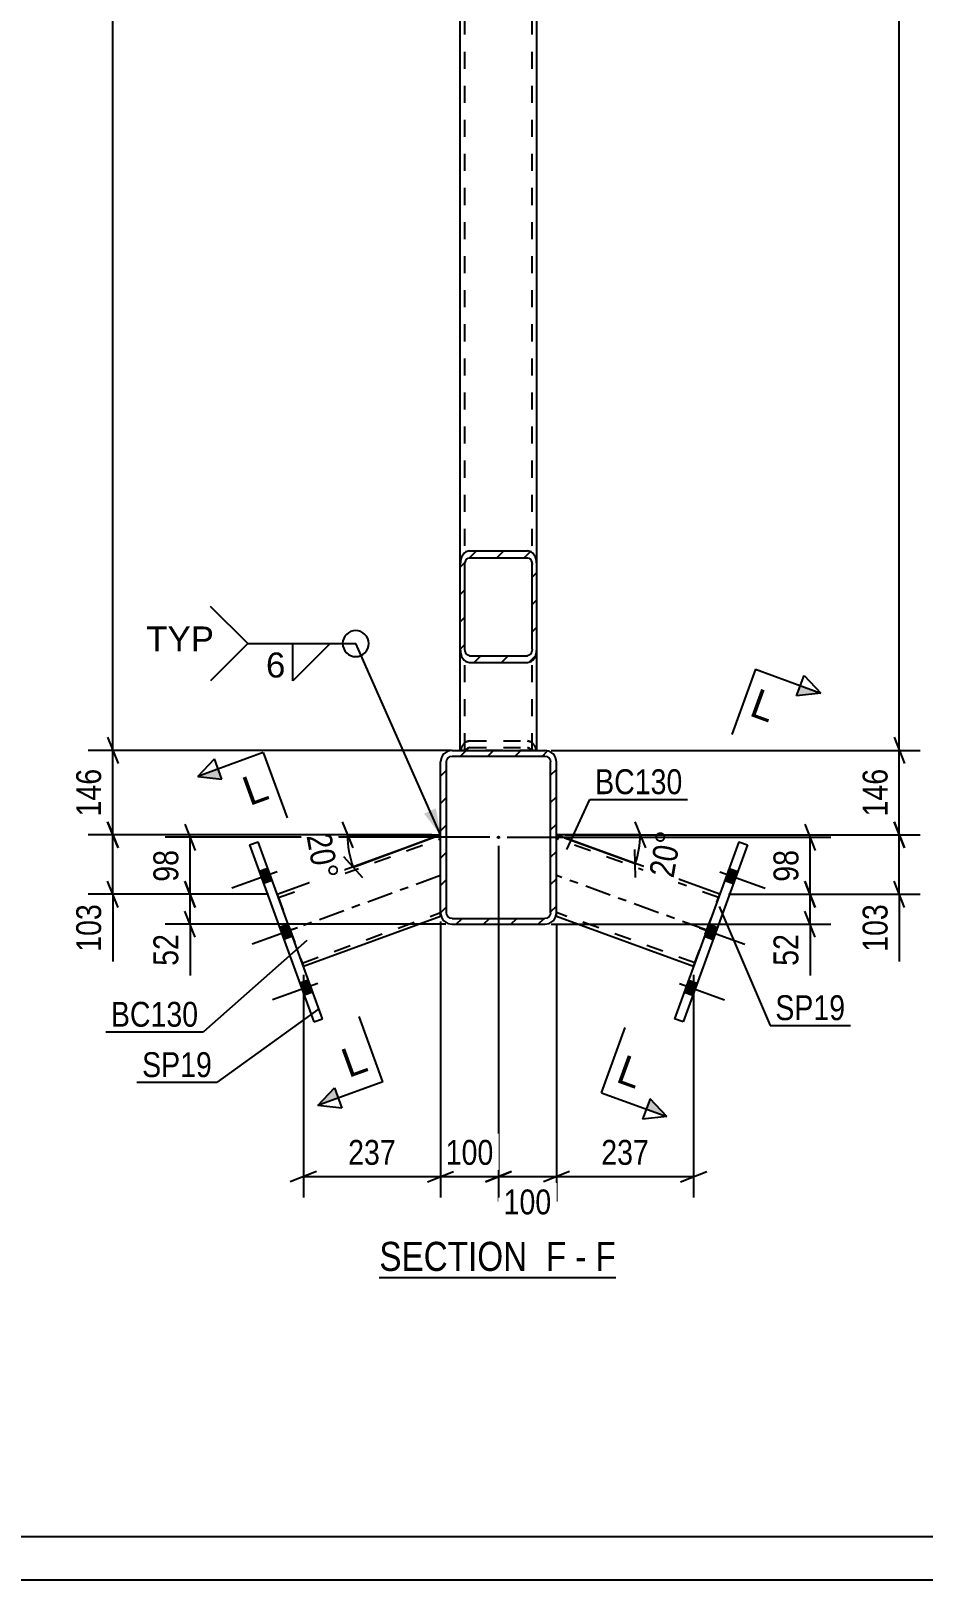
# Model space of a CAD drawing. Header units: millimetres. Extents: x -178 to 1011, y -683 to 158.
# Drawn here: x 239 to 341.6, y -683.1 to -504.9 of the extents above; entities that cross this region are included whole.
import ezdxf

# ---------------------------------------------------------------- set-up
doc = ezdxf.new("R2010")
doc.units = ezdxf.units.MM
doc.linetypes.add('DXK_LINE_DOT2', pattern=[3.9198, 1.9599, -1.9599])
doc.linetypes.add('DXK_LINE_DOT3', pattern=[5.9187, 2.979, -0.9799, 0.9799, -0.9799])
doc.styles.add('Arial', font='ARIAL.TTF', dxfattribs={"height": 0.2})
doc.styles.add('Arial Narrow', font='ARIALN.TTF', dxfattribs={"height": 0.2})

# ---------------------------------------------------------------- blocks, each defined once
blk = doc.blocks.new('Unknown-570387747-1163')
at = {"color": 5, "linetype": 'Continuous'}
for p, q in [((-172.96, -678.07), (1006.04, -678.07)), ((-177.96, -683.07), (1011.04, -683.07))]:
    blk.add_line(p, q, dxfattribs=at)
blk = doc.blocks.new('Unknown-570387747-17 - 3654')
at = {"color": 6, "linetype": 'Continuous'}
blk.add_line((279.09, -648.27), (306.3, -648.27), dxfattribs=at)
at = {"color": 0, "linetype": 'Continuous'}
for points in [[(297.2, -647.52), (297.2, -644.02), (279.09, -644.02), (279.09, -647.52)], [(300.59, -647.52), (300.59, -644.02), (298.25, -644.02), (298.25, -647.52)], [(302.91, -647.52), (302.91, -644.02), (301.64, -644.02), (301.64, -647.52)], [(306.3, -647.52), (306.3, -644.02), (303.96, -644.02), (303.96, -647.52)]]:
    blk.add_wipeout(points, dxfattribs=at)
at = {"color": 7, "linetype": 'Continuous', "style": 'Arial Narrow'}
for s, p in [('SECTION ', (279.09, -647.52)), ('F', (298.25, -647.52)), ('F', (303.96, -647.52)), ('-', (301.64, -647.52))]:
    blk.add_text(s, height=3.34, dxfattribs=at).set_placement(p)
blk = doc.blocks.new('Part-570387747-3688 - 3654')
at = {"color": 7, "linetype": 'DXK_LINE_DOT2'}
for p, q in [((288.93, -587.65), (288.93, -394.99)), ((296.67, -587.65), (296.67, -394.99)), ((288.4, -587.65), (288.4, -566.26)), ((297.2, -587.65), (297.2, -566.26)), ((288.4, -587.65), (297.2, -587.65))]:
    blk.add_line(p, q, dxfattribs=at)
at = {"color": 2, "linetype": 'Continuous'}
for p, q in [((288.4, -566.26), (288.4, -416.37)), ((297.2, -566.26), (297.2, -416.37))]:
    blk.add_line(p, q, dxfattribs=at)
blk = doc.blocks.new('Part-570387747-3695 - 3654')
at = {"color": 2, "linetype": 'Continuous'}
for p, q in [((267.34, -604.21), (286.13, -597.37)), ((270.35, -612.48), (286.13, -606.74)), ((286.13, -606.74), (286.13, -606.32))]:
    blk.add_line(p, q, dxfattribs=at)
at = {"color": 7, "linetype": 'DXK_LINE_DOT2'}
for p, q in [((267.48, -604.59), (286.13, -597.8)), ((286.13, -606.32), (286.13, -597.37)), ((267.34, -604.21), (270.35, -612.48)), ((270.21, -612.11), (286.13, -606.31))]:
    blk.add_line(p, q, dxfattribs=at)
at = {"color": 7, "linetype": 'DXK_LINE_DOT3'}
blk.add_line((286.13, -602.05), (268.85, -608.35), dxfattribs=at)
blk = doc.blocks.new('Part-570387747-3702 - 3654')
at = {"color": 7, "linetype": 'DXK_LINE_DOT2'}
for p, q in [((288.4, -587.65), (288.4, -570.11)), ((288.93, -587.65), (288.93, -570.11)), ((296.67, -587.65), (296.67, -570.11)), ((297.2, -587.65), (297.2, -570.11)), ((288.4, -587.65), (297.2, -587.65)), ((288.48, -587.51), (288.46, -587.65)), ((289.05, -587.65), (289.09, -587.56)), ((289.47, -586.55), (289.06, -586.67)), ((289.09, -587.56), (289.26, -587.39)), ((289.26, -587.39), (289.47, -587.33)), ((289.47, -586.55), (296.13, -586.55)), ((289.47, -587.33), (296.13, -587.33)), ((296.51, -586.66), (296.13, -586.55)), ((296.13, -587.33), (296.34, -587.39)), ((296.34, -587.39), (296.51, -587.56)), ((296.54, -586.67), (296.51, -586.66)), ((296.51, -587.56), (296.56, -587.65)), ((297.14, -587.65), (297.12, -587.51))]:
    blk.add_line(p, q, dxfattribs=at)
for centre, start, end in [((289.86, -587.84), 124.4664, 166.7051), ((295.74, -587.84), 13.2949, 55.5336)]:
    blk.add_arc(centre, 1.42, start, end, dxfattribs=at)
blk = doc.blocks.new('Part-570387747-3717 - 3654')
at = {"linetype": 'Continuous'}
h = blk.add_hatch(dxfattribs=at)
h.set_pattern_fill('', scale=0.7, style=0, pattern_type=0)
h.set_pattern_definition([(45, (288.4012, -575.9952), (-1.57154, 1.57154), [])])
h.paths.add_polyline_path([(288.4, -566.26), (288.4, -576), (288.48, -576.59), (288.71, -577.1), (289.06, -577.43), (289.47, -577.55), (296.13, -577.55), (296.54, -577.43), (296.89, -577.1), (297.12, -576.59), (297.2, -576), (297.2, -566.26), (297.12, -565.67), (296.89, -565.16), (296.54, -564.83), (296.13, -564.71), (289.47, -564.71), (289.06, -564.83), (288.71, -565.16), (288.48, -565.67)])
h.paths.add_polyline_path([(289.09, -565.71), (289.26, -565.54), (289.47, -565.49), (296.13, -565.49), (296.34, -565.54), (296.51, -565.71), (296.63, -565.97), (296.67, -566.26), (296.67, -576), (296.63, -576.29), (296.51, -576.55), (296.34, -576.71), (296.13, -576.77), (289.47, -576.77), (289.26, -576.71), (289.09, -576.55), (288.98, -576.29), (288.93, -576), (288.93, -566.26), (288.98, -565.97)])
at = {"color": 2, "linetype": 'Continuous'}
for p, q in [((289.47, -564.71), (289.06, -564.83)), ((289.47, -564.71), (296.13, -564.71)), ((296.54, -564.83), (296.13, -564.71)), ((288.48, -565.67), (288.4, -566.26)), ((288.4, -576), (288.4, -566.26)), ((288.93, -566.26), (288.98, -565.97)), ((288.93, -576), (288.93, -566.26)), ((289.26, -565.54), (289.47, -565.49)), ((289.47, -565.49), (296.13, -565.49)), ((296.13, -565.49), (296.34, -565.54)), ((296.63, -565.97), (296.67, -566.26)), ((296.67, -576), (296.67, -566.26)), ((297.2, -566.26), (297.12, -565.67)), ((297.2, -576), (297.2, -566.26)), ((288.4, -587.65), (288.4, -576)), ((288.4, -576), (288.48, -576.59)), ((288.98, -576.29), (288.93, -576)), ((289.47, -576.77), (289.26, -576.71)), ((289.47, -576.77), (296.13, -576.77)), ((296.34, -576.71), (296.13, -576.77)), ((296.67, -576), (296.63, -576.29)), ((297.12, -576.59), (297.2, -576)), ((297.2, -587.65), (297.2, -576)), ((289.06, -577.43), (289.47, -577.55)), ((289.47, -577.55), (296.13, -577.55)), ((296.13, -577.55), (296.54, -577.43))]:
    blk.add_line(p, q, dxfattribs=at)
at = {"color": 7, "linetype": 'DXK_LINE_DOT2'}
for p, q in [((288.4, -576), (288.4, -566.26)), ((288.93, -587.65), (288.93, -566.26)), ((296.67, -587.65), (296.67, -566.26)), ((297.2, -576), (297.2, -566.26)), ((297.2, -587.65), (288.4, -587.65)), ((288.46, -587.65), (288.48, -587.51)), ((289.05, -587.65), (289.06, -587.63)), ((289.06, -586.67), (289.47, -586.55)), ((289.06, -587.63), (289.09, -587.56)), ((289.26, -587.39), (289.09, -587.56)), ((289.47, -587.33), (289.26, -587.39)), ((289.47, -586.55), (296.13, -586.55)), ((289.47, -587.33), (296.13, -587.33)), ((296.13, -586.55), (296.54, -586.67)), ((296.34, -587.39), (296.13, -587.33)), ((296.51, -587.56), (296.34, -587.39)), ((296.56, -587.65), (296.51, -587.56)), ((297.12, -587.51), (297.14, -587.65))]:
    blk.add_line(p, q, dxfattribs=at)
at = {"color": 2, "linetype": 'Continuous'}
for centre, radius, start, end in [((289.86, -565.99), 1.42, 124.4664, 166.7051), ((289.66, -566.13), 0.709, 124.4664, 166.7051), ((295.94, -566.13), 0.709, 13.2949, 55.5336), ((295.74, -565.99), 1.42, 13.2949, 55.5336), ((289.86, -576.27), 1.42, 193.2949, 235.5336), ((289.66, -576.13), 0.709, 193.2949, 235.5336), ((295.94, -576.13), 0.709, 304.4664, 346.7051), ((295.74, -576.27), 1.42, 304.4664, 346.7051)]:
    blk.add_arc(centre, radius, start, end, dxfattribs=at)
at = {"color": 7, "linetype": 'DXK_LINE_DOT2'}
for centre, start, end in [((289.86, -587.84), 124.4664, 166.7051), ((295.74, -587.84), 13.2949, 55.5336)]:
    blk.add_arc(centre, 1.42, start, end, dxfattribs=at)
blk = doc.blocks.new('Part-570387747-3753 - 3654')
at = {"color": 2, "linetype": 'Continuous'}
for p, q in [((264.14, -598.53), (265.14, -598.17)), ((264.14, -598.53), (271.55, -618.89)), ((272.55, -618.53), (265.14, -598.17)), ((271.55, -618.89), (272.55, -618.53))]:
    blk.add_line(p, q, dxfattribs=at)
blk = doc.blocks.new('Bolt-570387747-3754 - 3654')
at = {"linetype": 'Continuous'}
for points in [[(266.76, -602.61), (266.26, -601.24), (265.26, -601.6), (265.76, -602.98)], [(266.76, -602.61), (266.26, -601.24), (265.26, -601.6), (265.76, -602.98)], [(266.76, -602.61), (266.26, -601.24), (265.26, -601.6), (265.76, -602.98)], [(269.1, -609.04), (268.59, -607.66), (267.59, -608.02), (268.09, -609.4)], [(269.1, -609.04), (268.59, -607.66), (267.59, -608.02), (268.09, -609.4)], [(271.43, -615.46), (270.93, -614.08), (269.93, -614.44), (270.43, -615.82)], [(271.43, -615.46), (270.93, -614.08), (269.93, -614.44), (270.43, -615.82)], [(271.43, -615.46), (270.93, -614.08), (269.93, -614.44), (270.43, -615.82)]]:
    blk.add_hatch(color=1, dxfattribs=at).paths.add_polyline_path(points)
at = {"color": 1, "linetype": 'Continuous'}
for p, q in [((267.32, -601.63), (262.12, -603.52)), ((267.32, -601.63), (262.12, -603.52)), ((267.32, -601.63), (262.12, -603.52)), ((266.26, -601.24), (265.26, -601.6)), ((266.26, -601.24), (265.26, -601.6)), ((266.26, -601.24), (265.26, -601.6)), ((266.76, -602.61), (265.76, -602.98)), ((266.76, -602.61), (265.76, -602.98)), ((266.76, -602.61), (265.76, -602.98)), ((269.66, -608.05), (264.46, -609.94)), ((269.66, -608.05), (264.46, -609.94)), ((268.59, -607.66), (267.59, -608.02)), ((268.59, -607.66), (267.59, -608.02)), ((269.1, -609.04), (268.09, -609.4)), ((269.1, -609.04), (268.09, -609.4)), ((272, -614.47), (266.8, -616.36)), ((272, -614.47), (266.8, -616.36)), ((272, -614.47), (266.8, -616.36)), ((270.93, -614.08), (269.93, -614.44)), ((270.93, -614.08), (269.93, -614.44)), ((270.93, -614.08), (269.93, -614.44)), ((271.43, -615.46), (270.43, -615.82)), ((271.43, -615.46), (270.43, -615.82)), ((271.43, -615.46), (270.43, -615.82))]:
    blk.add_line(p, q, dxfattribs=at)
blk = doc.blocks.new('Part-570387747-3762 - 3654')
at = {"color": 2, "linetype": 'Continuous'}
for p, q in [((320.46, -598.17), (313.05, -618.53)), ((321.46, -598.53), (314.05, -618.89)), ((320.46, -598.17), (321.46, -598.53)), ((314.05, -618.89), (313.05, -618.53))]:
    blk.add_line(p, q, dxfattribs=at)
blk = doc.blocks.new('Bolt-570387747-3880 - 3654')
at = {"linetype": 'Continuous'}
for points in [[(319.34, -601.24), (318.84, -602.61), (319.85, -602.98), (320.35, -601.6)], [(319.34, -601.24), (318.84, -602.61), (319.85, -602.98), (320.35, -601.6)], [(319.34, -601.24), (318.84, -602.61), (319.85, -602.98), (320.35, -601.6)], [(317.01, -607.66), (316.51, -609.03), (317.51, -609.4), (318.01, -608.02)], [(317.01, -607.66), (316.51, -609.03), (317.51, -609.4), (318.01, -608.02)], [(314.67, -614.08), (314.17, -615.46), (315.17, -615.82), (315.67, -614.44)], [(314.67, -614.08), (314.17, -615.46), (315.17, -615.82), (315.67, -614.44)], [(314.67, -614.08), (314.17, -615.46), (315.17, -615.82), (315.67, -614.44)]]:
    blk.add_hatch(color=1, dxfattribs=at).paths.add_polyline_path(points)
at = {"color": 1, "linetype": 'Continuous'}
for p, q in [((318.28, -601.63), (323.48, -603.52)), ((318.28, -601.63), (323.48, -603.52)), ((318.28, -601.63), (323.48, -603.52)), ((319.34, -601.24), (320.35, -601.6)), ((319.34, -601.24), (320.35, -601.6)), ((319.34, -601.24), (320.35, -601.6)), ((318.84, -602.61), (319.85, -602.98)), ((318.84, -602.61), (319.85, -602.98)), ((318.84, -602.61), (319.85, -602.98)), ((315.94, -608.05), (321.14, -609.94)), ((315.94, -608.05), (321.14, -609.94)), ((316.51, -609.03), (317.51, -609.4)), ((316.51, -609.03), (317.51, -609.4)), ((317.01, -607.66), (318.01, -608.02)), ((317.01, -607.66), (318.01, -608.02)), ((313.61, -614.47), (318.8, -616.36)), ((313.61, -614.47), (318.8, -616.36)), ((313.61, -614.47), (318.8, -616.36)), ((314.67, -614.08), (315.67, -614.44)), ((314.67, -614.08), (315.67, -614.44)), ((314.67, -614.08), (315.67, -614.44)), ((314.17, -615.46), (315.17, -615.82)), ((314.17, -615.46), (315.17, -615.82)), ((314.17, -615.46), (315.17, -615.82))]:
    blk.add_line(p, q, dxfattribs=at)
blk = doc.blocks.new('Part-570387747-3772 - 3654')
at = {"color": 2, "linetype": 'Continuous'}
for p, q in [((318.26, -604.21), (299.47, -597.37)), ((299.47, -606.67), (299.47, -606.32)), ((299.47, -606.67), (299.47, -606.74)), ((299.47, -606.74), (315.25, -612.48))]:
    blk.add_line(p, q, dxfattribs=at)
at = {"color": 7, "linetype": 'DXK_LINE_DOT2'}
for p, q in [((299.47, -597.44), (299.47, -597.37)), ((299.47, -606.32), (299.47, -597.37)), ((318.12, -604.59), (299.47, -597.8)), ((315.25, -612.48), (318.26, -604.21)), ((315.39, -612.1), (299.47, -606.31))]:
    blk.add_line(p, q, dxfattribs=at)
at = {"color": 7, "linetype": 'DXK_LINE_DOT3'}
blk.add_line((316.76, -608.35), (299.47, -602.05), dxfattribs=at)
blk = doc.blocks.new('Part-570387747-3852 - 3654')
at = {"linetype": 'Continuous'}
h = blk.add_hatch(dxfattribs=at)
h.set_pattern_fill('', scale=0.7, style=0, pattern_type=0)
h.set_pattern_definition([(45, (286.1345, -606.3191), (-1.57154, 1.57154), [])])
h.paths.add_polyline_path([(286.13, -588.99), (286.13, -606.32), (286.24, -606.83), (286.53, -607.26), (286.96, -607.55), (287.47, -607.65), (298.13, -607.65), (298.64, -607.55), (299.08, -607.26), (299.37, -606.83), (299.47, -606.32), (299.47, -588.99), (299.37, -588.48), (299.08, -588.04), (298.64, -587.75), (298.13, -587.65), (287.47, -587.65), (286.96, -587.75), (286.53, -588.04), (286.24, -588.48)])
h.paths.add_polyline_path([(287, -588.51), (287.21, -588.37), (287.47, -588.32), (298.13, -588.32), (298.39, -588.37), (298.61, -588.51), (298.75, -588.73), (298.8, -588.99), (298.8, -606.32), (298.75, -606.57), (298.61, -606.79), (298.39, -606.94), (298.13, -606.99), (287.47, -606.99), (287.21, -606.94), (287, -606.79), (286.85, -606.57), (286.8, -606.32), (286.8, -588.99), (286.85, -588.73)])
blk.add_hatch(color=30, dxfattribs=at).paths.add_polyline_path([(292.8, -597.75, -1), (292.8, -597.55, -1)])
at = {"color": 2, "linetype": 'Continuous'}
for p, q in [((287.47, -587.65), (286.96, -587.75)), ((287.47, -587.65), (298.13, -587.65)), ((298.64, -587.75), (298.13, -587.65)), ((286.24, -588.48), (286.13, -588.99)), ((286.13, -606.32), (286.13, -588.99)), ((286.8, -588.99), (286.85, -588.73)), ((286.8, -606.32), (286.8, -588.99)), ((287.21, -588.37), (287.47, -588.32)), ((287.47, -588.32), (298.13, -588.32)), ((298.13, -588.32), (298.39, -588.37)), ((298.75, -588.73), (298.8, -588.99)), ((298.8, -606.32), (298.8, -588.99)), ((299.47, -588.99), (299.37, -588.48)), ((299.47, -606.32), (299.47, -588.99)), ((286.13, -606.32), (286.24, -606.83)), ((286.85, -606.57), (286.8, -606.32)), ((287.47, -606.99), (287.21, -606.94)), ((287.47, -606.99), (298.13, -606.99)), ((298.39, -606.94), (298.13, -606.99)), ((298.8, -606.32), (298.75, -606.57)), ((299.37, -606.83), (299.47, -606.32)), ((286.96, -607.55), (287.47, -607.65)), ((287.47, -607.65), (298.13, -607.65)), ((298.13, -607.65), (298.64, -607.55))]:
    blk.add_line(p, q, dxfattribs=at)
at = {"color": 7, "linetype": 'DXK_LINE_DOT3'}
blk.add_line((292.8, -597.65), (292.8, -597.65), dxfattribs=at)
at = {"color": 30, "linetype": 'DXK_LINE_DOT3'}
blk.add_line((292.8, -597.65), (292.8, -597.65), dxfattribs=at)
at = {"color": 30, "linetype": 'Continuous'}
blk.add_circle((292.8, -597.65), 0.1, dxfattribs=at)
at = {"color": 2, "linetype": 'Continuous'}
for centre, radius, start, end in [((287.47, -588.99), 1.33, 112.5, 157.5), ((298.13, -588.99), 1.33, 22.5, 67.5), ((287.47, -588.99), 0.667, 112.5, 157.5), ((298.13, -588.99), 0.667, 22.5, 67.5), ((287.47, -606.32), 1.33, 202.5, 247.5), ((287.47, -606.32), 0.667, 202.5, 247.5), ((298.13, -606.32), 0.667, 292.5, 337.5), ((298.13, -606.32), 1.33, 292.5, 337.5)]:
    blk.add_arc(centre, radius, start, end, dxfattribs=at)
blk = doc.blocks.new('AngleDimension-570387747-4385 - 3654')
at = {"color": 7, "linetype": 'Continuous'}
for p, q in [((308.5, -595.87), (309.7, -598.87)), ((309.1, -597.37), (299.47, -597.37)), ((308.52, -600.67), (299.47, -597.37)), ((300.41, -597.71), (308.52, -600.67)), ((308.57, -602.28), (308.47, -599.05))]:
    blk.add_line(p, q, dxfattribs=at)
blk.add_arc((299.47, -597.37), 9.64, 340, 360, dxfattribs=at)
at = {"color": 0}
blk.add_wipeout([(314.54, -596.75), (310.4, -596.02), (309.28, -602.38), (313.42, -603.11)], dxfattribs=at)
at = {"color": 3, "style": 'Arial Narrow'}
blk.add_text('20°', height=2.863, rotation=80.0021, dxfattribs=at).set_placement((312.93, -602.41))
blk = doc.blocks.new('StraightDimension-570387747-17754 - 3654')
at = {"color": 7, "linetype": 'Continuous'}
for p, q in [((256.71, -602.71), (257.91, -605.71)), ((266.34, -604.21), (254.46, -604.21)), ((257.31, -607.65), (257.31, -604.21)), ((257.91, -609.15), (256.71, -606.15)), ((286.73, -607.65), (254.46, -607.65))]:
    blk.add_line(p, q, dxfattribs=at)
at = {"color": 0}
blk.add_wipeout([(256.56, -608.18), (252.36, -608.18), (252.36, -613.03), (256.56, -613.03)], dxfattribs=at)
at = {"color": 7, "linetype": 'Continuous'}
blk.add_line((257.31, -607.65), (257.31, -613.56), dxfattribs=at)
blk.add_line((257.31, -607.65), (257.31, -613.56), dxfattribs=at)
at = {"color": 3, "style": 'Arial Narrow'}
blk.add_text('52', height=2.863, rotation=90.0002, dxfattribs=at).set_placement((255.96, -612.43))
blk = doc.blocks.new('StraightDimension-570387747-17753 - 3654')
at = {"color": 7, "linetype": 'Continuous'}
for p, q in [((256.71, -596.15), (257.91, -599.15)), ((291.8, -597.65), (254.46, -597.65)), ((257.31, -604.21), (257.31, -597.65)), ((257.91, -605.71), (256.71, -602.71)), ((266.34, -604.21), (254.46, -604.21))]:
    blk.add_line(p, q, dxfattribs=at)
at = {"color": 0}
blk.add_wipeout([(256.56, -598.5), (252.36, -598.5), (252.36, -603.36), (256.56, -603.36)], dxfattribs=at)
at = {"color": 3, "style": 'Arial Narrow'}
blk.add_text('98', height=2.863, rotation=90.0002, dxfattribs=at).set_placement((255.96, -602.76))
blk = doc.blocks.new('StraightDimension-570387747-17793 - 3654')
at = {"color": 7, "linetype": 'Continuous'}
for p, q in [((328.05, -596.15), (329.25, -599.15)), ((293.8, -597.65), (331.05, -597.65)), ((328.65, -604.21), (328.65, -597.65)), ((329.25, -605.71), (328.05, -602.71)), ((319.26, -604.21), (331.05, -604.21))]:
    blk.add_line(p, q, dxfattribs=at)
at = {"color": 0}
blk.add_wipeout([(327.9, -598.5), (323.7, -598.5), (323.7, -603.36), (327.9, -603.36)], dxfattribs=at)
at = {"color": 3, "style": 'Arial Narrow'}
blk.add_text('98', height=2.863, rotation=90.0002, dxfattribs=at).set_placement((327.3, -602.76))
blk = doc.blocks.new('AngleDimension-570387747-4253 - 3654')
at = {"color": 7, "linetype": 'Continuous'}
for p, q in [((274.83, -595.87), (276.03, -598.87)), ((275.43, -597.37), (286.13, -597.37)), ((276.1, -601.1), (286.13, -597.37)), ((285.2, -597.72), (276.1, -601.1)), ((277.19, -602.3), (275.01, -599.91))]:
    blk.add_line(p, q, dxfattribs=at)
blk.add_arc((286.13, -597.37), 10.71, 180, 200.4099, dxfattribs=at)
at = {"color": 0}
blk.add_wipeout([(271.15, -603.35), (275.28, -602.61), (274.14, -596.25), (270.01, -596.99)], dxfattribs=at)
at = {"color": 3, "style": 'Arial Narrow'}
blk.add_text('20°', height=2.863, rotation=-79.7958, dxfattribs=at).set_placement((270.7, -597.48))
blk = doc.blocks.new('StraightDimension-570387747-17794 - 3654')
at = {"color": 7, "linetype": 'Continuous'}
for p, q in [((328.05, -602.71), (329.25, -605.71)), ((319.26, -604.21), (331.05, -604.21)), ((328.65, -607.65), (328.65, -604.21)), ((329.25, -609.15), (328.05, -606.15)), ((298.87, -607.65), (331.05, -607.65))]:
    blk.add_line(p, q, dxfattribs=at)
at = {"color": 0}
blk.add_wipeout([(327.9, -608.18), (323.7, -608.18), (323.7, -613.03), (327.9, -613.03)], dxfattribs=at)
at = {"color": 7, "linetype": 'Continuous'}
blk.add_line((328.65, -607.65), (328.65, -613.56), dxfattribs=at)
blk.add_line((328.65, -607.65), (328.65, -613.56), dxfattribs=at)
at = {"color": 3, "style": 'Arial Narrow'}
blk.add_text('52', height=2.863, rotation=90.0002, dxfattribs=at).set_placement((327.3, -612.43))
blk = doc.blocks.new('StraightDimension-570387747-17910 - 3654')
at = {"color": 7, "linetype": 'Continuous'}
for p, q in [((248.43, -587.65), (248.43, -375.28)), ((287.4, -587.65), (245.58, -587.65)), ((247.83, -586.15), (249.03, -589.15))]:
    blk.add_line(p, q, dxfattribs=at)
blk = doc.blocks.new('StraightDimension-570387747-17911 - 3654')
at = {"color": 7, "linetype": 'Continuous'}
for p, q in [((287.4, -587.65), (245.58, -587.65)), ((247.83, -586.15), (249.03, -589.15)), ((248.43, -597.37), (248.43, -587.65)), ((249.03, -598.87), (247.83, -595.87)), ((285.13, -597.37), (245.58, -597.37))]:
    blk.add_line(p, q, dxfattribs=at)
at = {"color": 0}
blk.add_wipeout([(247.68, -589.17), (243.48, -589.17), (243.48, -595.85), (247.68, -595.85)], dxfattribs=at)
at = {"color": 3, "style": 'Arial Narrow'}
blk.add_text('146', height=2.863, rotation=90.0002, dxfattribs=at).set_placement((247.08, -595.25))
blk = doc.blocks.new('StraightDimension-570387747-17912 - 3654')
at = {"color": 7, "linetype": 'Continuous'}
for p, q in [((247.83, -595.87), (249.03, -598.87)), ((285.13, -597.37), (245.58, -597.37)), ((248.43, -604.21), (248.43, -597.37)), ((249.03, -605.71), (247.83, -602.71)), ((266.34, -604.21), (245.58, -604.21))]:
    blk.add_line(p, q, dxfattribs=at)
at = {"color": 0}
blk.add_wipeout([(247.68, -604.74), (243.48, -604.74), (243.48, -611.42), (247.68, -611.42)], dxfattribs=at)
at = {"color": 7, "linetype": 'Continuous'}
blk.add_line((248.43, -604.21), (248.43, -611.95), dxfattribs=at)
blk.add_line((248.43, -604.21), (248.43, -611.95), dxfattribs=at)
at = {"color": 3, "style": 'Arial Narrow'}
blk.add_text('103', height=2.863, rotation=90.0002, dxfattribs=at).set_placement((247.08, -610.82))
blk = doc.blocks.new('StraightDimension-570387747-17953 - 3654')
at = {"color": 7, "linetype": 'Continuous'}
for p, q in [((338.91, -587.65), (338.91, -375.28)), ((298.87, -587.65), (341.31, -587.65)), ((338.31, -586.15), (339.51, -589.15))]:
    blk.add_line(p, q, dxfattribs=at)
blk = doc.blocks.new('StraightDimension-570387747-17954 - 3654')
at = {"color": 7, "linetype": 'Continuous'}
for p, q in [((298.87, -587.65), (341.31, -587.65)), ((338.31, -586.15), (339.51, -589.15)), ((338.91, -597.37), (338.91, -587.65)), ((339.51, -598.87), (338.31, -595.87)), ((300.47, -597.37), (341.31, -597.37))]:
    blk.add_line(p, q, dxfattribs=at)
at = {"color": 0}
blk.add_wipeout([(338.16, -589.17), (333.96, -589.17), (333.96, -595.85), (338.16, -595.85)], dxfattribs=at)
at = {"color": 3, "style": 'Arial Narrow'}
blk.add_text('146', height=2.863, rotation=90.0002, dxfattribs=at).set_placement((337.56, -595.25))
blk = doc.blocks.new('StraightDimension-570387747-17955 - 3654')
at = {"color": 7, "linetype": 'Continuous'}
for p, q in [((338.31, -595.87), (339.51, -598.87)), ((300.47, -597.37), (341.31, -597.37)), ((338.91, -604.21), (338.91, -597.37)), ((339.51, -605.71), (338.31, -602.71)), ((319.26, -604.21), (341.31, -604.21))]:
    blk.add_line(p, q, dxfattribs=at)
at = {"color": 0}
blk.add_wipeout([(338.16, -604.74), (333.96, -604.74), (333.96, -611.42), (338.16, -611.42)], dxfattribs=at)
at = {"color": 7, "linetype": 'Continuous'}
blk.add_line((338.91, -604.21), (338.91, -611.95), dxfattribs=at)
blk.add_line((338.91, -604.21), (338.91, -611.95), dxfattribs=at)
at = {"color": 3, "style": 'Arial Narrow'}
blk.add_text('103', height=2.863, rotation=90.0002, dxfattribs=at).set_placement((337.56, -610.82))
blk = doc.blocks.new('StraightDimension-570387747-20872 - 3654')
at = {"color": 7, "linetype": 'Continuous'}
for p, q in [((299.47, -607.74), (299.47, -639.07)), ((315.25, -613.48), (315.25, -639.07)), ((300.97, -636.07), (297.97, -637.27)), ((299.47, -636.67), (315.25, -636.67)), ((313.75, -637.27), (316.75, -636.07))]:
    blk.add_line(p, q, dxfattribs=at)
at = {"color": 0}
blk.add_wipeout([(310.7, -635.92), (310.7, -631.72), (304.02, -631.72), (304.02, -635.92)], dxfattribs=at)
at = {"color": 3, "style": 'Arial Narrow'}
blk.add_text('237', height=2.863, dxfattribs=at).set_placement((304.62, -635.32))
blk = doc.blocks.new('StraightDimension-570387747-20873 - 3654')
at = {"color": 7, "linetype": 'Continuous'}
for p, q in [((292.8, -598.65), (292.8, -639.52)), ((299.47, -607.74), (299.47, -639.52)), ((291.3, -637.27), (294.3, -636.07)), ((292.8, -636.67), (299.47, -636.67)), ((300.97, -636.07), (297.97, -637.27))]:
    blk.add_line(p, q, dxfattribs=at)
at = {"color": 0}
blk.add_wipeout([(299.48, -641.62), (299.48, -637.42), (292.79, -637.42), (292.79, -641.62)], dxfattribs=at)
at = {"color": 3, "style": 'Arial Narrow'}
blk.add_text('100', height=2.863, dxfattribs=at).set_placement((293.39, -641.02))
blk = doc.blocks.new('StraightDimension-570387747-20874 - 3654')
at = {"color": 7, "linetype": 'Continuous'}
for p, q in [((292.8, -598.65), (292.8, -639.07)), ((286.13, -607.32), (286.13, -639.07)), ((284.63, -637.27), (287.63, -636.07)), ((286.13, -636.67), (292.8, -636.67)), ((294.3, -636.07), (291.3, -637.27))]:
    blk.add_line(p, q, dxfattribs=at)
at = {"color": 0}
blk.add_wipeout([(292.81, -635.92), (292.81, -631.72), (286.13, -631.72), (286.13, -635.92)], dxfattribs=at)
at = {"color": 3, "style": 'Arial Narrow'}
blk.add_text('100', height=2.863, dxfattribs=at).set_placement((286.73, -635.32))
blk = doc.blocks.new('StraightDimension-570387747-20875 - 3654')
at = {"color": 7, "linetype": 'Continuous'}
for p, q in [((286.13, -607.32), (286.13, -639.07)), ((270.35, -613.48), (270.35, -639.07)), ((271.85, -636.07), (268.85, -637.27)), ((270.35, -636.67), (286.13, -636.67)), ((284.63, -637.27), (287.63, -636.07))]:
    blk.add_line(p, q, dxfattribs=at)
at = {"color": 0}
blk.add_wipeout([(281.58, -635.92), (281.58, -631.72), (274.9, -631.72), (274.9, -635.92)], dxfattribs=at)
at = {"color": 3, "style": 'Arial Narrow'}
blk.add_text('237', height=2.863, dxfattribs=at).set_placement((275.5, -635.32))
blk = doc.blocks.new('SectionMark-570387747-4402 - 3654')
at = {"linetype": 'Continuous'}
for points in [[(327.1, -581.38), (327.53, -580.2), (329.88, -581.06)], [(309.8, -628.91), (310.23, -627.73), (312.15, -629.76)]]:
    blk.add_hatch(color=6, dxfattribs=at).paths.add_polyline_path(points)
at = {"color": 6, "linetype": 'Continuous'}
for p, q in [((327.1, -581.38), (327.96, -579.03)), ((327.96, -579.03), (329.88, -581.06)), ((329.88, -581.06), (327.1, -581.38)), ((310.23, -627.73), (309.38, -630.08)), ((312.15, -629.76), (310.23, -627.73)), ((312.15, -629.76), (309.38, -630.08))]:
    blk.add_line(p, q, dxfattribs=at)
at = {"color": 0, "linetype": 'Continuous'}
for points in [[(323.95, -584.48), (325.14, -581.2), (322.71, -580.31), (321.51, -583.6)], [(308.61, -626.61), (309.81, -623.32), (307.37, -622.44), (306.17, -625.73)]]:
    blk.add_wipeout(points, dxfattribs=at)
at = {"color": 6, "linetype": 'Continuous'}
for p, q in [((322.36, -578.32), (319.63, -585.84)), ((322.36, -578.32), (329.88, -581.06)), ((304.64, -627.03), (307.37, -619.51)), ((304.64, -627.03), (312.15, -629.76))]:
    blk.add_line(p, q, dxfattribs=at)
at = {"color": 3, "linetype": 'Continuous', "style": 'Arial'}
for p in [(321.51, -583.6), (306.17, -625.73)]:
    blk.add_text('L', height=3.34, rotation=-20.002, dxfattribs=at).set_placement(p)
blk = doc.blocks.new('Mark-570387747-3691 - 3654')
at = {"color": 0}
blk.add_wipeout([(258.26, -619.44), (258.26, -616.44), (248.21, -616.44), (248.21, -619.44)], dxfattribs=at)
blk.add_wipeout([(258.26, -619.44), (258.26, -616.44), (248.21, -616.44), (248.21, -619.44)], dxfattribs=at)
at = {"color": 30, "linetype": 'Continuous'}
for p in [(270.74, -609.52), (247.61, -620.04)]:
    blk.add_line(p, (258.86, -620.04), dxfattribs=at)
at = {"color": 3, "style": 'Arial Narrow'}
blk.add_text('BC130', height=2.863, dxfattribs=at).set_placement((248.21, -619.44))
blk = doc.blocks.new('Mark-570387747-3749 - 3654')
at = {"color": 0}
blk.add_wipeout([(259.84, -625.23), (259.84, -622.23), (251.8, -622.23), (251.8, -625.23)], dxfattribs=at)
blk.add_wipeout([(259.84, -625.23), (259.84, -622.23), (251.8, -622.23), (251.8, -625.23)], dxfattribs=at)
at = {"color": 30, "linetype": 'Continuous'}
for p in [(272.13, -617.36), (251.2, -625.83)]:
    blk.add_line(p, (260.44, -625.83), dxfattribs=at)
at = {"color": 3, "style": 'Arial Narrow'}
blk.add_text('SP19', height=2.863, dxfattribs=at).set_placement((251.8, -625.23))
blk = doc.blocks.new('Mark-570387747-3758 - 3654')
at = {"color": 0}
blk.add_wipeout([(332.69, -618.68), (332.69, -615.68), (324.65, -615.68), (324.65, -618.68)], dxfattribs=at)
blk.add_wipeout([(332.69, -618.68), (332.69, -615.68), (324.65, -615.68), (324.65, -618.68)], dxfattribs=at)
at = {"color": 30, "linetype": 'Continuous'}
for p, q in [((318.18, -605.6), (324.05, -619.28)), ((324.05, -619.28), (333.29, -619.28))]:
    blk.add_line(p, q, dxfattribs=at)
at = {"color": 3, "style": 'Arial Narrow'}
blk.add_text('SP19', height=2.863, dxfattribs=at).set_placement((324.65, -618.68))
blk = doc.blocks.new('WeldMark-570387747-4406 - 3654')
at = {"linetype": 'Continuous'}
blk.add_hatch(color=30, dxfattribs=at).paths.add_polyline_path([(285.6, -594.32), (286.13, -597.37), (284.23, -594.93)])
at = {"color": 3, "linetype": 'Continuous'}
for q in [(259.66, -571.09), (259.66, -579.66)]:
    blk.add_line((263.95, -575.37), q, dxfattribs=at)
at = {"color": 30, "linetype": 'Continuous'}
blk.add_line((286.13, -597.37), (276.37, -575.37), dxfattribs=at)
at = {"color": 3, "linetype": 'Continuous'}
for start, end in [(90, 270), (270, 90)]:
    blk.add_arc((276.37, -575.37), 1.5, start, end, dxfattribs=at)
at = {"color": 0}
blk.add_wipeout([(268.47, -579.47), (268.47, -576.07), (265.85, -576.07), (265.85, -579.47)], dxfattribs=at)
at = {"color": 30, "linetype": 'Continuous'}
blk.add_line((263.95, -575.37), (276.37, -575.37), dxfattribs=at)
at = {"color": 3, "linetype": 'Continuous'}
for p, q in [((269.13, -575.37), (273.42, -575.37)), ((273.42, -575.37), (269.13, -579.66)), ((269.13, -579.66), (269.13, -575.37))]:
    blk.add_line(p, q, dxfattribs=at)
at = {"color": 3, "style": 'Arial'}
blk.add_text('6', height=2.87, dxfattribs=at).set_placement((266.05, -579.27))
at = {"color": 0, "linetype": 'Continuous'}
blk.add_wipeout([(260.05, -576.27), (260.05, -573.27), (252.28, -573.27), (252.28, -576.27)], dxfattribs=at)
blk.add_wipeout([(260.05, -576.27), (260.05, -573.27), (252.28, -573.27), (252.28, -576.27)], dxfattribs=at)
at = {"color": 3, "linetype": 'Continuous', "style": 'Arial'}
blk.add_text('TYP', height=2.865, dxfattribs=at).set_placement((252.28, -576.27))
blk = doc.blocks.new('Mark-570387747-3768 - 3654')
at = {"color": 0}
blk.add_wipeout([(313.96, -592.69), (313.96, -589.69), (303.92, -589.69), (303.92, -592.69)], dxfattribs=at)
blk.add_wipeout([(313.96, -592.69), (313.96, -589.69), (303.92, -589.69), (303.92, -592.69)], dxfattribs=at)
at = {"color": 30, "linetype": 'Continuous'}
for p, q in [((300.65, -599.05), (303.32, -593.29)), ((303.32, -593.29), (314.56, -593.29))]:
    blk.add_line(p, q, dxfattribs=at)
at = {"color": 3, "style": 'Arial Narrow'}
blk.add_text('BC130', height=2.863, dxfattribs=at).set_placement((303.92, -592.69))
blk = doc.blocks.new('SectionMark-570387747-4404 - 3654')
at = {"linetype": 'Continuous'}
for points in [[(260.57, -589.79), (260.99, -590.96), (258.22, -590.64)], [(273.92, -626.47), (274.35, -627.65), (272, -628.5)]]:
    blk.add_hatch(color=6, dxfattribs=at).paths.add_polyline_path(points)
at = {"color": 6, "linetype": 'Continuous'}
for p, q in [((258.22, -590.64), (260.14, -588.62)), ((260.99, -590.96), (260.14, -588.62)), ((258.22, -590.64), (260.99, -590.96)), ((272, -628.5), (273.92, -626.47)), ((273.92, -626.47), (274.77, -628.82)), ((274.77, -628.82), (272, -628.5))]:
    blk.add_line(p, q, dxfattribs=at)
at = {"color": 0, "linetype": 'Continuous'}
for points in [[(266.59, -593.18), (265.39, -589.9), (262.96, -590.78), (264.15, -594.07)], [(277.98, -624.46), (276.78, -621.17), (274.34, -622.06), (275.54, -625.35)]]:
    blk.add_wipeout(points, dxfattribs=at)
at = {"color": 6, "linetype": 'Continuous'}
for p, q in [((265.74, -587.91), (258.22, -590.64)), ((265.74, -587.91), (268.47, -595.43)), ((279.51, -625.76), (276.78, -618.25)), ((279.51, -625.76), (272, -628.5))]:
    blk.add_line(p, q, dxfattribs=at)
at = {"color": 3, "linetype": 'Continuous', "style": 'Arial'}
for p in [(264.15, -594.07), (275.54, -625.35)]:
    blk.add_text('L', height=3.34, rotation=20.002, dxfattribs=at).set_placement(p)

msp = doc.modelspace()

# ---------------------------------------------------------------- block references
for name in ['Unknown-570387747-1163', 'Part-570387747-3688 - 3654', 'Part-570387747-3717 - 3654', 'Part-570387747-3702 - 3654', 'Part-570387747-3852 - 3654', 'Part-570387747-3753 - 3654', 'Part-570387747-3695 - 3654', 'Part-570387747-3772 - 3654', 'Part-570387747-3762 - 3654', 'Bolt-570387747-3754 - 3654', 'Bolt-570387747-3880 - 3654']:
    msp.add_blockref(name, (0, 0))

# ---------------------------------------------------------------- next in the draw order: block references
for name in ['StraightDimension-570387747-17910 - 3654', 'StraightDimension-570387747-17953 - 3654', 'AngleDimension-570387747-4385 - 3654', 'StraightDimension-570387747-17754 - 3654', 'Unknown-570387747-17 - 3654']:
    msp.add_blockref(name, (0, 0))

# ---------------------------------------------------------------- next in the draw order: block references
for name in ['StraightDimension-570387747-17753 - 3654', 'StraightDimension-570387747-17793 - 3654']:
    msp.add_blockref(name, (0, 0))

# ---------------------------------------------------------------- next in the draw order: block references
for name in ['StraightDimension-570387747-17954 - 3654', 'AngleDimension-570387747-4253 - 3654', 'StraightDimension-570387747-17794 - 3654']:
    msp.add_blockref(name, (0, 0))

# ---------------------------------------------------------------- next in the draw order: block references
for name in ['StraightDimension-570387747-17911 - 3654', 'StraightDimension-570387747-17955 - 3654']:
    msp.add_blockref(name, (0, 0))

# ---------------------------------------------------------------- next in the draw order: block references
for name in ['StraightDimension-570387747-17912 - 3654', 'StraightDimension-570387747-20872 - 3654']:
    msp.add_blockref(name, (0, 0))

# ---------------------------------------------------------------- next in the draw order: block references
for name in ['WeldMark-570387747-4406 - 3654', 'SectionMark-570387747-4402 - 3654', 'StraightDimension-570387747-20873 - 3654']:
    msp.add_blockref(name, (0, 0))

# ---------------------------------------------------------------- next in the draw order: block references
for name in ['Mark-570387747-3768 - 3654', 'StraightDimension-570387747-20874 - 3654', 'Mark-570387747-3758 - 3654']:
    msp.add_blockref(name, (0, 0))

# ---------------------------------------------------------------- next in the draw order: block references
msp.add_blockref('StraightDimension-570387747-20875 - 3654', (0, 0))

# ---------------------------------------------------------------- next in the draw order: block references
msp.add_blockref('Mark-570387747-3691 - 3654', (0, 0))

# ---------------------------------------------------------------- next in the draw order: block references
msp.add_blockref('Mark-570387747-3749 - 3654', (0, 0))

# ---------------------------------------------------------------- next in the draw order: block references
msp.add_blockref('SectionMark-570387747-4404 - 3654', (0, 0))

doc.saveas('drawing.dxf')
